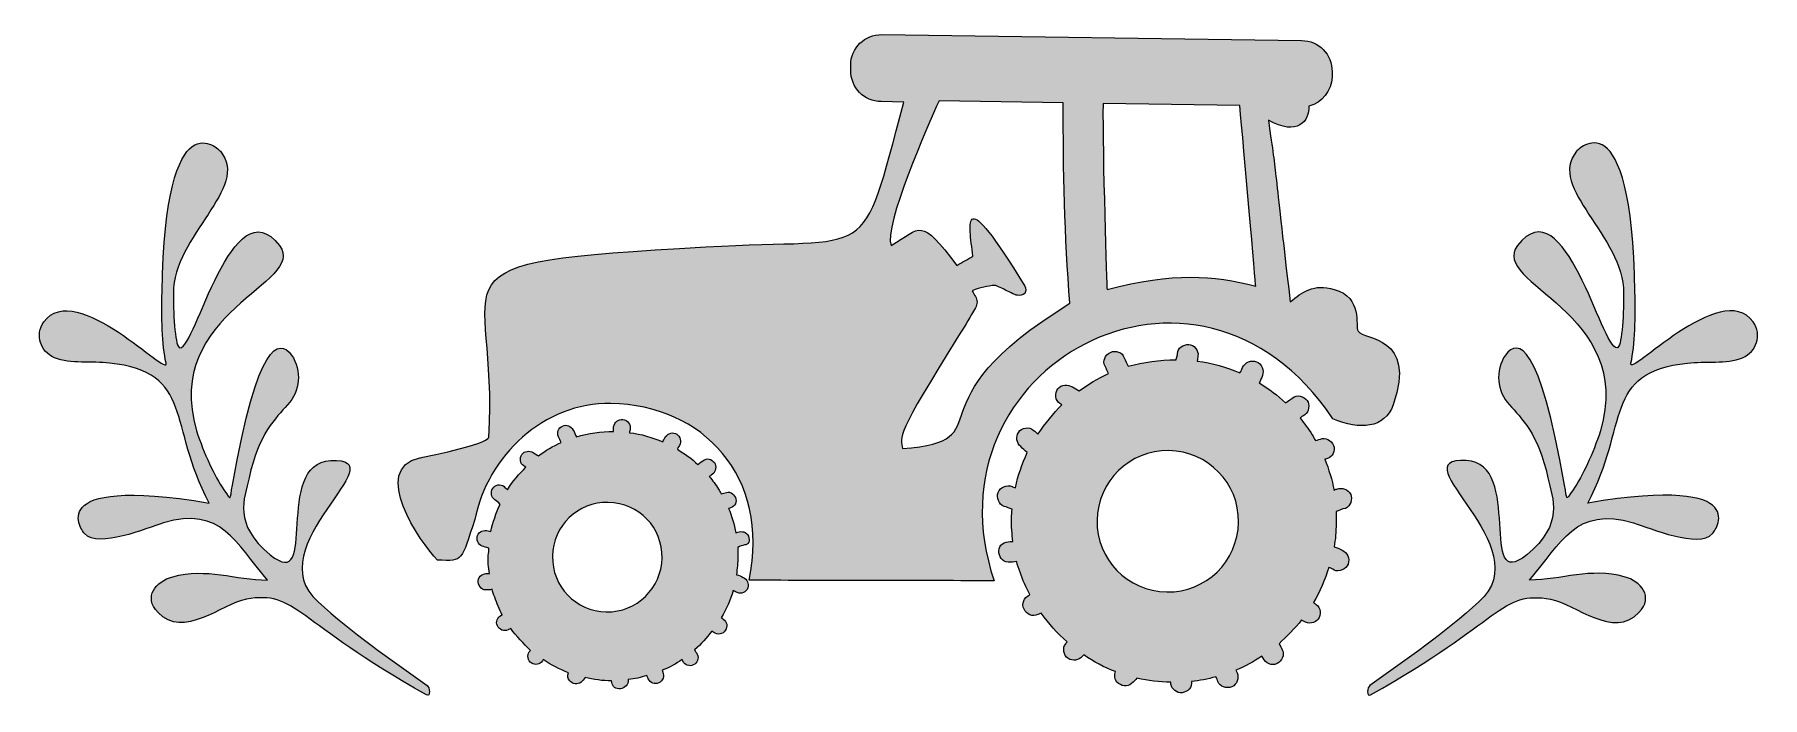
# Model space of a CAD drawing. Header units: inches. Extents: x 54 to 378, y 119 to 312.
# Drawn here: x 85.9 to 346.1, y 212.1 to 312 of the extents above; entities that cross this region are included whole.
import ezdxf

# ---------------------------------------------------------------- set-up
doc = ezdxf.new("R2010")
doc.units = ezdxf.units.IN
doc.header["$MEASUREMENT"] = 0
doc.layers.add('Calque 1', color=7, linetype='Continuous')

# ---------------------------------------------------------------- blocks, each defined once
blk = doc.blocks.new('block 4')
at = {"layer": 'Calque 1', "true_color": 0x3c3c3b}
h = blk.add_hatch(color=250, dxfattribs=at)
h.dxf.hatch_style = 2
edge = h.paths.add_edge_path()
edge.add_spline(control_points=[(282.8, 234.3), (282.4, 234.5), (282, 234.7), (281.6, 234.8), (281.8, 235.9), (281.9, 237.1), (281.9, 238.3), (281.9, 238.9), (281.9, 239.5), (281.9, 240.1), (282.3, 240.3), (282.8, 240.5), (283.3, 240.6), (284.1, 240.9), (284.4, 242), (284.1, 242.7), (283.7, 243.5), (282.8, 243.8), (282, 243.5), (281.8, 243.5), (281.7, 243.4), (281.6, 243.3), (281.3, 244.9), (280.8, 246.5), (280.2, 248), (280.2, 248), (280.3, 248), (280.3, 248), (280.7, 248.1), (281.1, 248.3), (281.3, 248.6), (281.5, 248.9), (281.7, 249.4), (281.6, 249.8), (281.4, 250.6), (280.6, 251.3), (279.8, 251.1), (279.5, 251), (279.1, 250.9), (278.8, 250.8), (278.6, 251.1), (278.5, 251.4), (278.3, 251.7), (277.7, 252.6), (277.1, 253.4), (276.5, 254.2), (276.6, 254.3), (276.6, 254.3), (276.7, 254.4), (276.7, 254.4), (276.8, 254.5), (276.9, 254.5), (276.9, 254.5), (276.9, 254.5), (276.9, 254.5), (277.3, 254.7), (277.6, 255), (277.7, 255.4), (277.8, 255.8), (277.8, 256.3), (277.7, 256.6), (277.3, 257.3), (276.4, 257.8), (275.6, 257.4), (275.1, 257.1), (274.7, 256.8), (274.3, 256.5), (273.1, 257.6), (271.8, 258.6), (270.3, 259.5), (270.5, 259.9), (270.7, 260.2), (270.8, 260.6), (271.1, 261.4), (270.7, 262.4), (269.9, 262.7), (269.1, 263), (268.2, 262.6), (267.8, 261.8), (267.7, 261.5), (267.6, 261.3), (267.4, 261), (265.4, 261.9), (263.2, 262.5), (261, 262.8), (261, 263.1), (261.1, 263.3), (261.1, 263.6), (261.2, 264.4), (260.5, 265.3), (259.7, 265.3), (258.9, 265.3), (258, 264.8), (258, 263.9), (258, 263.7), (258, 263.6), (257.9, 263.4), (257.9, 263.3), (257.9, 263.2), (257.8, 263.1), (257.8, 263.1), (257.8, 263), (257.8, 263), (257.8, 263), (257.8, 263), (257.8, 263), (255.3, 263), (252.9, 262.6), (250.6, 262), (250.4, 262.4), (250.2, 262.9), (250, 263.3), (249.7, 264.1), (248.7, 264.5), (247.9, 264.1), (247.1, 263.7), (246.7, 262.8), (247.1, 262), (247.3, 261.6), (247.5, 261.2), (247.6, 260.9), (246, 260.2), (244.6, 259.3), (243.2, 258.3), (242.9, 258.5), (242.5, 258.7), (242.2, 258.9), (241.5, 259.3), (240.5, 259.3), (240, 258.6), (239.5, 258), (239.6, 256.8), (240.3, 256.4), (240.4, 256.3), (240.5, 256.3), (240.6, 256.2), (239.3, 254.9), (238.1, 253.4), (237, 251.8), (236.8, 252), (236.6, 252.2), (236.3, 252.4), (235.7, 253), (234.5, 252.7), (234.1, 252.1), (233.6, 251.3), (233.8, 250.5), (234.4, 249.9), (234.7, 249.6), (235, 249.3), (235.4, 249), (234.6, 247.3), (234, 245.6), (233.6, 243.7), (233.4, 243.8), (233.2, 243.8), (233.1, 243.9), (232.3, 244.2), (231.3, 243.8), (231, 243), (230.7, 242.2), (231.1, 241.2), (231.9, 240.9), (232.3, 240.8), (232.7, 240.6), (233.1, 240.5), (233.1, 240), (233, 239.6), (233, 239.1), (233, 237.9), (233.1, 236.7), (233.2, 235.6), (233.1, 235.6), (233, 235.6), (232.9, 235.6), (232.9, 235.6), (232.8, 235.6), (232.8, 235.6), (232.8, 235.6), (232.8, 235.6), (232.8, 235.6), (232, 235.6), (231.1, 235.1), (231.1, 234.2), (231.1, 233.4), (231.6, 232.5), (232.5, 232.5), (233, 232.5), (233.4, 232.5), (233.8, 232.6), (233.9, 232.1), (234.1, 231.5), (234.3, 231), (234.7, 229.8), (235.2, 228.7), (235.8, 227.6), (235.8, 227.6), (235.7, 227.6), (235.7, 227.5), (234.9, 227.2), (234.5, 226.2), (234.9, 225.4), (235.3, 224.6), (236.2, 224.2), (237, 224.6), (237.2, 224.7), (237.3, 224.7), (237.5, 224.8), (238.6, 223.2), (239.9, 221.8), (241.4, 220.5), (241.3, 220.4), (241.2, 220.3), (241.2, 220.2), (240.6, 219.6), (240.9, 218.4), (241.5, 218), (242.3, 217.5), (243.1, 217.7), (243.7, 218.3), (243.8, 218.4), (243.8, 218.4), (243.9, 218.5), (245.4, 217.5), (247, 216.6), (248.7, 216), (248.5, 215.5), (248.5, 214.8), (248.9, 214.4), (249.5, 213.8), (250.5, 213.6), (251.1, 214.2), (251.4, 214.5), (251.7, 214.7), (251.9, 215), (253.6, 214.6), (255.3, 214.4), (257, 214.4), (257, 214.4), (257, 214.4), (257, 214.4), (257, 213.6), (257.6, 212.9), (258.4, 212.8), (259.2, 212.8), (260.1, 213.3), (260.1, 214.2), (260.1, 214.3), (260.1, 214.4), (260.1, 214.5), (261.3, 214.6), (262.6, 214.9), (263.8, 215.2), (263.9, 215), (264, 214.8), (264.1, 214.5), (264.4, 213.7), (265.4, 213.4), (266.2, 213.7), (267, 214.1), (267.3, 215), (267, 215.8), (266.9, 215.9), (266.9, 216.1), (266.8, 216.2), (268.2, 216.8), (269.5, 217.5), (270.7, 218.3), (270.8, 218.2), (270.8, 218.1), (270.9, 218), (271.3, 217.3), (272.2, 216.8), (273, 217.2), (273.7, 217.6), (274.2, 218.5), (273.8, 219.3), (273.6, 219.6), (273.5, 219.9), (273.3, 220.2), (274.5, 221.3), (275.7, 222.5), (276.7, 223.8), (276.8, 223.7), (276.9, 223.6), (277, 223.6), (277.7, 223.1), (278.8, 223.3), (279.2, 223.9), (279.7, 224.6), (279.6, 225.6), (278.9, 226.1), (278.8, 226.2), (278.6, 226.3), (278.5, 226.4), (279.5, 228.1), (280.2, 229.8), (280.8, 231.7), (281.1, 231.6), (281.3, 231.5), (281.6, 231.3), (282.3, 230.9), (283.4, 231.5), (283.7, 232.2), (284, 233.1), (283.6, 233.9), (282.8, 234.3)], knot_values=[0, 0, 0, 0, 1, 1, 1, 2, 2, 2, 3, 3, 3, 4, 4, 4, 5, 5, 5, 6, 6, 6, 7, 7, 7, 8, 8, 8, 9, 9, 9, 10, 10, 10, 11, 11, 11, 12, 12, 12, 13, 13, 13, 14, 14, 14, 15, 15, 15, 16, 16, 16, 17, 17, 17, 18, 18, 18, 19, 19, 19, 20, 20, 20, 21, 21, 21, 22, 22, 22, 23, 23, 23, 24, 24, 24, 25, 25, 25, 26, 26, 26, 27, 27, 27, 28, 28, 28, 29, 29, 29, 30, 30, 30, 31, 31, 31, 32, 32, 32, 33, 33, 33, 34, 34, 34, 35, 35, 35, 36, 36, 36, 37, 37, 37, 38, 38, 38, 39, 39, 39, 40, 40, 40, 41, 41, 41, 42, 42, 42, 43, 43, 43, 44, 44, 44, 45, 45, 45, 46, 46, 46, 47, 47, 47, 48, 48, 48, 49, 49, 49, 50, 50, 50, 51, 51, 51, 52, 52, 52, 53, 53, 53, 54, 54, 54, 55, 55, 55, 56, 56, 56, 57, 57, 57, 58, 58, 58, 59, 59, 59, 60, 60, 60, 61, 61, 61, 62, 62, 62, 63, 63, 63, 64, 64, 64, 65, 65, 65, 66, 66, 66, 67, 67, 67, 68, 68, 68, 69, 69, 69, 70, 70, 70, 71, 71, 71, 72, 72, 72, 73, 73, 73, 74, 74, 74, 75, 75, 75, 76, 76, 76, 77, 77, 77, 78, 78, 78, 79, 79, 79, 80, 80, 80, 81, 81, 81, 82, 82, 82, 83, 83, 83, 84, 84, 84, 85, 85, 85, 86, 86, 86, 87, 87, 87, 88, 88, 88, 89, 89, 89, 90, 90, 90, 91, 91, 91, 92, 92, 92, 93, 93, 93, 94, 94, 94, 95, 95, 95, 96, 96, 96, 97, 97, 97, 98, 98, 98, 99, 99, 99, 100, 100, 100, 101, 101, 101, 102, 102, 102, 102], degree=3, periodic=1)
edge = h.paths.add_edge_path()
edge.add_spline(control_points=[(256.4, 228), (250.5, 228.1), (245.8, 232.9), (245.9, 238.8), (246, 244.7), (250.8, 249.4), (256.7, 249.3), (262.6, 249.2), (267.3, 244.4), (267.2, 238.5), (267.1, 232.6), (262.3, 227.9), (256.4, 228)], knot_values=[0, 0, 0, 0, 1, 1, 1, 2, 2, 2, 3, 3, 3, 4, 4, 4, 4], degree=3, periodic=1)
h = blk.add_hatch(color=250, dxfattribs=at)
h.dxf.hatch_style = 2
edge = h.paths.add_edge_path()
edge.add_spline(control_points=[(193.4, 236.4), (193.1, 237.1), (192.4, 237.2), (191.8, 237), (191.7, 237), (191.6, 236.9), (191.5, 236.9), (191.3, 238.2), (190.9, 239.4), (190.4, 240.6), (190.4, 240.6), (190.4, 240.6), (190.5, 240.6), (190.8, 240.7), (191.1, 240.8), (191.3, 241.1), (191.5, 241.3), (191.6, 241.7), (191.5, 242), (191.4, 242.6), (190.7, 243.2), (190.1, 243), (189.8, 242.9), (189.6, 242.9), (189.3, 242.8), (189.2, 243), (189, 243.3), (188.9, 243.5), (188.5, 244.2), (188, 244.8), (187.5, 245.4), (187.6, 245.4), (187.6, 245.5), (187.7, 245.5), (187.7, 245.5), (187.8, 245.6), (187.8, 245.6), (187.8, 245.6), (187.8, 245.6), (187.8, 245.6), (188.1, 245.8), (188.3, 246), (188.4, 246.3), (188.5, 246.6), (188.5, 247), (188.4, 247.3), (188.1, 247.8), (187.4, 248.3), (186.8, 247.9), (186.4, 247.7), (186.1, 247.5), (185.8, 247.2), (184.9, 248.1), (183.8, 248.8), (182.7, 249.5), (182.8, 249.8), (183, 250), (183.1, 250.3), (183.3, 250.9), (183, 251.7), (182.4, 251.9), (181.8, 252.1), (181.1, 251.8), (180.8, 251.2), (180.7, 251), (180.6, 250.8), (180.5, 250.6), (178.9, 251.3), (177.3, 251.8), (175.5, 252), (175.5, 252.2), (175.6, 252.4), (175.6, 252.6), (175.7, 253.2), (175.2, 253.9), (174.5, 254), (173.8, 254), (173.2, 253.6), (173.1, 252.9), (173.1, 252.8), (173.1, 252.7), (173.1, 252.5), (173.1, 252.4), (173.1, 252.3), (173.1, 252.3), (173.1, 252.3), (173.1, 252.2), (173.1, 252.2), (173.1, 252.2), (173.1, 252.2), (173.1, 252.2), (171.2, 252.2), (169.3, 251.9), (167.5, 251.4), (167.3, 251.7), (167.2, 252.1), (167, 252.4), (166.7, 253), (166, 253.3), (165.4, 253), (164.8, 252.7), (164.5, 252), (164.8, 251.4), (164.9, 251.1), (165.1, 250.8), (165.2, 250.5), (164, 250), (162.8, 249.3), (161.8, 248.5), (161.5, 248.7), (161.3, 248.8), (161, 249), (160.4, 249.3), (159.7, 249.3), (159.3, 248.7), (158.9, 248.2), (159, 247.3), (159.6, 247), (159.7, 246.9), (159.8, 246.9), (159.9, 246.8), (158.9, 245.8), (157.9, 244.7), (157.1, 243.4), (156.9, 243.6), (156.8, 243.7), (156.6, 243.9), (156.1, 244.3), (155.2, 244.2), (154.9, 243.6), (154.5, 243), (154.7, 242.3), (155.2, 241.9), (155.5, 241.7), (155.7, 241.5), (156, 241.2), (155.4, 239.9), (154.9, 238.5), (154.6, 237.1), (154.5, 237.1), (154.3, 237.2), (154.2, 237.2), (153.6, 237.4), (152.8, 237.1), (152.6, 236.5), (152.4, 235.9), (152.7, 235.1), (153.3, 234.9), (153.6, 234.8), (153.9, 234.7), (154.3, 234.6), (154.3, 234.2), (154.3, 233.9), (154.2, 233.5), (154.2, 232.6), (154.2, 231.7), (154.4, 230.8), (154.3, 230.8), (154.3, 230.8), (154.2, 230.8), (154.2, 230.8), (154.1, 230.8), (154.1, 230.8), (154.1, 230.8), (154.1, 230.8), (154.1, 230.8), (153.5, 230.8), (152.8, 230.4), (152.7, 229.7), (152.7, 229.1), (153.1, 228.3), (153.8, 228.3), (154.2, 228.3), (154.5, 228.3), (154.8, 228.4), (154.9, 228), (155, 227.6), (155.2, 227.2), (155.5, 226.3), (155.9, 225.4), (156.3, 224.5), (156.3, 224.5), (156.2, 224.5), (156.2, 224.5), (155.6, 224.2), (155.3, 223.5), (155.6, 222.9), (155.9, 222.3), (156.6, 222), (157.2, 222.3), (157.3, 222.4), (157.5, 222.4), (157.6, 222.5), (158.5, 221.3), (159.5, 220.2), (160.6, 219.2), (160.5, 219.1), (160.5, 219.1), (160.4, 219), (160, 218.5), (160.2, 217.6), (160.7, 217.3), (161.3, 216.9), (162, 217.1), (162.4, 217.6), (162.4, 217.7), (162.5, 217.7), (162.5, 217.8), (163.7, 217), (164.9, 216.4), (166.3, 215.8), (166.1, 215.4), (166.2, 214.9), (166.5, 214.6), (166.9, 214.1), (167.7, 214), (168.2, 214.4), (168.4, 214.6), (168.6, 214.8), (168.8, 215.1), (170.1, 214.8), (171.4, 214.6), (172.8, 214.6), (172.8, 214.6), (172.8, 214.6), (172.8, 214.6), (172.8, 214), (173.2, 213.4), (173.9, 213.4), (174.5, 213.4), (175.2, 213.8), (175.3, 214.5), (175.3, 214.6), (175.3, 214.7), (175.3, 214.8), (176.3, 214.9), (177.2, 215.1), (178.1, 215.4), (178.2, 215.2), (178.2, 215.1), (178.3, 214.9), (178.6, 214.3), (179.3, 214), (179.9, 214.3), (180.5, 214.6), (180.8, 215.3), (180.5, 215.9), (180.5, 216), (180.4, 216.1), (180.4, 216.2), (181.5, 216.6), (182.5, 217.2), (183.4, 217.8), (183.4, 217.7), (183.5, 217.7), (183.5, 217.6), (183.8, 217), (184.5, 216.7), (185.1, 217), (185.7, 217.3), (186, 218), (185.7, 218.6), (185.6, 218.8), (185.4, 219.1), (185.3, 219.3), (186.3, 220.1), (187.1, 221.1), (187.9, 222.1), (188, 222), (188.1, 222), (188.2, 221.9), (188.7, 221.5), (189.6, 221.6), (189.9, 222.2), (190.3, 222.8), (190.2, 223.5), (189.6, 223.9), (189.5, 224), (189.4, 224.1), (189.3, 224.1), (190.1, 225.4), (190.7, 226.8), (191.1, 228.2), (191.3, 228.1), (191.5, 228), (191.7, 227.9), (192.3, 227.6), (193.1, 228), (193.3, 228.6), (193.5, 229.3), (193.2, 229.9), (192.6, 230.2), (192.3, 230.4), (192, 230.5), (191.6, 230.6), (191.7, 231.5), (191.8, 232.4), (191.8, 233.3), (191.8, 233.8), (191.8, 234.2), (191.8, 234.7), (192.1, 234.9), (192.5, 235), (192.8, 235.1), (193.4, 235), (193.7, 235.8), (193.4, 236.4)], knot_values=[0, 0, 0, 0, 1, 1, 1, 2, 2, 2, 3, 3, 3, 4, 4, 4, 5, 5, 5, 6, 6, 6, 7, 7, 7, 8, 8, 8, 9, 9, 9, 10, 10, 10, 11, 11, 11, 12, 12, 12, 13, 13, 13, 14, 14, 14, 15, 15, 15, 16, 16, 16, 17, 17, 17, 18, 18, 18, 19, 19, 19, 20, 20, 20, 21, 21, 21, 22, 22, 22, 23, 23, 23, 24, 24, 24, 25, 25, 25, 26, 26, 26, 27, 27, 27, 28, 28, 28, 29, 29, 29, 30, 30, 30, 31, 31, 31, 32, 32, 32, 33, 33, 33, 34, 34, 34, 35, 35, 35, 36, 36, 36, 37, 37, 37, 38, 38, 38, 39, 39, 39, 40, 40, 40, 41, 41, 41, 42, 42, 42, 43, 43, 43, 44, 44, 44, 45, 45, 45, 46, 46, 46, 47, 47, 47, 48, 48, 48, 49, 49, 49, 50, 50, 50, 51, 51, 51, 52, 52, 52, 53, 53, 53, 54, 54, 54, 55, 55, 55, 56, 56, 56, 57, 57, 57, 58, 58, 58, 59, 59, 59, 60, 60, 60, 61, 61, 61, 62, 62, 62, 63, 63, 63, 64, 64, 64, 65, 65, 65, 66, 66, 66, 67, 67, 67, 68, 68, 68, 69, 69, 69, 70, 70, 70, 71, 71, 71, 72, 72, 72, 73, 73, 73, 74, 74, 74, 75, 75, 75, 76, 76, 76, 77, 77, 77, 78, 78, 78, 79, 79, 79, 80, 80, 80, 81, 81, 81, 82, 82, 82, 83, 83, 83, 84, 84, 84, 85, 85, 85, 86, 86, 86, 87, 87, 87, 88, 88, 88, 89, 89, 89, 90, 90, 90, 91, 91, 91, 92, 92, 92, 93, 93, 93, 94, 94, 94, 95, 95, 95, 96, 96, 96, 97, 97, 97, 98, 98, 98, 99, 99, 99, 100, 100, 100, 101, 101, 101, 102, 102, 102, 102], degree=3, periodic=1)
edge = h.paths.add_edge_path()
edge.add_spline(control_points=[(172, 225), (167.4, 225.1), (163.8, 228.8), (163.9, 233.4), (164, 238), (167.7, 241.6), (172.3, 241.5), (176.9, 241.4), (180.5, 237.7), (180.4, 233.1), (180.3, 228.6), (176.6, 224.9), (172, 225)], knot_values=[0, 0, 0, 0, 1, 1, 1, 2, 2, 2, 3, 3, 3, 4, 4, 4, 4], degree=3, periodic=1)
at = {"layer": 'Calque 1', "lineweight": 0}
for points, knots in [([(282.8, 234.3), (282.4, 234.5), (282, 234.7), (281.6, 234.8), (281.8, 235.9), (281.9, 237.1), (281.9, 238.3), (281.9, 238.9), (281.9, 239.5), (281.9, 240.1), (282.3, 240.3), (282.8, 240.5), (283.3, 240.6), (284.1, 240.9), (284.4, 242), (284.1, 242.7), (283.7, 243.5), (282.8, 243.8), (282, 243.5), (281.8, 243.5), (281.7, 243.4), (281.6, 243.3), (281.3, 244.9), (280.8, 246.5), (280.2, 248), (280.2, 248), (280.3, 248), (280.3, 248), (280.7, 248.1), (281.1, 248.3), (281.3, 248.6), (281.5, 248.9), (281.7, 249.4), (281.6, 249.8), (281.4, 250.6), (280.6, 251.3), (279.8, 251.1), (279.5, 251), (279.1, 250.9), (278.8, 250.8), (278.6, 251.1), (278.5, 251.4), (278.3, 251.7), (277.7, 252.6), (277.1, 253.4), (276.5, 254.2), (276.6, 254.3), (276.6, 254.3), (276.7, 254.4), (276.7, 254.4), (276.8, 254.5), (276.9, 254.5), (276.9, 254.5), (276.9, 254.5), (276.9, 254.5), (277.3, 254.7), (277.6, 255), (277.7, 255.4), (277.8, 255.8), (277.8, 256.3), (277.7, 256.6), (277.3, 257.3), (276.4, 257.8), (275.6, 257.4), (275.1, 257.1), (274.7, 256.8), (274.3, 256.5), (273.1, 257.6), (271.8, 258.6), (270.3, 259.5), (270.5, 259.9), (270.7, 260.2), (270.8, 260.6), (271.1, 261.4), (270.7, 262.4), (269.9, 262.7), (269.1, 263), (268.2, 262.6), (267.8, 261.8), (267.7, 261.5), (267.6, 261.3), (267.4, 261), (265.4, 261.9), (263.2, 262.5), (261, 262.8), (261, 263.1), (261.1, 263.3), (261.1, 263.6), (261.2, 264.4), (260.5, 265.3), (259.7, 265.3), (258.9, 265.3), (258, 264.8), (258, 263.9), (258, 263.7), (258, 263.6), (257.9, 263.4), (257.9, 263.3), (257.9, 263.2), (257.8, 263.1), (257.8, 263.1), (257.8, 263), (257.8, 263), (257.8, 263), (257.8, 263), (257.8, 263), (255.3, 263), (252.9, 262.6), (250.6, 262), (250.4, 262.4), (250.2, 262.9), (250, 263.3), (249.7, 264.1), (248.7, 264.5), (247.9, 264.1), (247.1, 263.7), (246.7, 262.8), (247.1, 262), (247.3, 261.6), (247.5, 261.2), (247.6, 260.9), (246, 260.2), (244.6, 259.3), (243.2, 258.3), (242.9, 258.5), (242.5, 258.7), (242.2, 258.9), (241.5, 259.3), (240.5, 259.3), (240, 258.6), (239.5, 258), (239.6, 256.8), (240.3, 256.4), (240.4, 256.3), (240.5, 256.3), (240.6, 256.2), (239.3, 254.9), (238.1, 253.4), (237, 251.8), (236.8, 252), (236.6, 252.2), (236.3, 252.4), (235.7, 253), (234.5, 252.7), (234.1, 252.1), (233.6, 251.3), (233.8, 250.5), (234.4, 249.9), (234.7, 249.6), (235, 249.3), (235.4, 249), (234.6, 247.3), (234, 245.6), (233.6, 243.7), (233.4, 243.8), (233.2, 243.8), (233.1, 243.9), (232.3, 244.2), (231.3, 243.8), (231, 243), (230.7, 242.2), (231.1, 241.2), (231.9, 240.9), (232.3, 240.8), (232.7, 240.6), (233.1, 240.5), (233.1, 240), (233, 239.6), (233, 239.1), (233, 237.9), (233.1, 236.7), (233.2, 235.6), (233.1, 235.6), (233, 235.6), (232.9, 235.6), (232.9, 235.6), (232.8, 235.6), (232.8, 235.6), (232.8, 235.6), (232.8, 235.6), (232.8, 235.6), (232, 235.6), (231.1, 235.1), (231.1, 234.2), (231.1, 233.4), (231.6, 232.5), (232.5, 232.5), (233, 232.5), (233.4, 232.5), (233.8, 232.6), (233.9, 232.1), (234.1, 231.5), (234.3, 231), (234.7, 229.8), (235.2, 228.7), (235.8, 227.6), (235.8, 227.6), (235.7, 227.6), (235.7, 227.5), (234.9, 227.2), (234.5, 226.2), (234.9, 225.4), (235.3, 224.6), (236.2, 224.2), (237, 224.6), (237.2, 224.7), (237.3, 224.7), (237.5, 224.8), (238.6, 223.2), (239.9, 221.8), (241.4, 220.5), (241.3, 220.4), (241.2, 220.3), (241.2, 220.2), (240.6, 219.6), (240.9, 218.4), (241.5, 218), (242.3, 217.5), (243.1, 217.7), (243.7, 218.3), (243.8, 218.4), (243.8, 218.4), (243.9, 218.5), (245.4, 217.5), (247, 216.6), (248.7, 216), (248.5, 215.5), (248.5, 214.8), (248.9, 214.4), (249.5, 213.8), (250.5, 213.6), (251.1, 214.2), (251.4, 214.5), (251.7, 214.7), (251.9, 215), (253.6, 214.6), (255.3, 214.4), (257, 214.4), (257, 214.4), (257, 214.4), (257, 214.4), (257, 213.6), (257.6, 212.9), (258.4, 212.8), (259.2, 212.8), (260.1, 213.3), (260.1, 214.2), (260.1, 214.3), (260.1, 214.4), (260.1, 214.5), (261.3, 214.6), (262.6, 214.9), (263.8, 215.2), (263.9, 215), (264, 214.8), (264.1, 214.5), (264.4, 213.7), (265.4, 213.4), (266.2, 213.7), (267, 214.1), (267.3, 215), (267, 215.8), (266.9, 215.9), (266.9, 216.1), (266.8, 216.2), (268.2, 216.8), (269.5, 217.5), (270.7, 218.3), (270.8, 218.2), (270.8, 218.1), (270.9, 218), (271.3, 217.3), (272.2, 216.8), (273, 217.2), (273.7, 217.6), (274.2, 218.5), (273.8, 219.3), (273.6, 219.6), (273.5, 219.9), (273.3, 220.2), (274.5, 221.3), (275.7, 222.5), (276.7, 223.8), (276.8, 223.7), (276.9, 223.6), (277, 223.6), (277.7, 223.1), (278.8, 223.3), (279.2, 223.9), (279.7, 224.6), (279.6, 225.6), (278.9, 226.1), (278.8, 226.2), (278.6, 226.3), (278.5, 226.4), (279.5, 228.1), (280.2, 229.8), (280.8, 231.7), (281.1, 231.6), (281.3, 231.5), (281.6, 231.3), (282.3, 230.9), (283.4, 231.5), (283.7, 232.2), (284, 233.1), (283.6, 233.9), (282.8, 234.3)], [0, 0, 0, 0, 1, 1, 1, 2, 2, 2, 3, 3, 3, 4, 4, 4, 5, 5, 5, 6, 6, 6, 7, 7, 7, 8, 8, 8, 9, 9, 9, 10, 10, 10, 11, 11, 11, 12, 12, 12, 13, 13, 13, 14, 14, 14, 15, 15, 15, 16, 16, 16, 17, 17, 17, 18, 18, 18, 19, 19, 19, 20, 20, 20, 21, 21, 21, 22, 22, 22, 23, 23, 23, 24, 24, 24, 25, 25, 25, 26, 26, 26, 27, 27, 27, 28, 28, 28, 29, 29, 29, 30, 30, 30, 31, 31, 31, 32, 32, 32, 33, 33, 33, 34, 34, 34, 35, 35, 35, 36, 36, 36, 37, 37, 37, 38, 38, 38, 39, 39, 39, 40, 40, 40, 41, 41, 41, 42, 42, 42, 43, 43, 43, 44, 44, 44, 45, 45, 45, 46, 46, 46, 47, 47, 47, 48, 48, 48, 49, 49, 49, 50, 50, 50, 51, 51, 51, 52, 52, 52, 53, 53, 53, 54, 54, 54, 55, 55, 55, 56, 56, 56, 57, 57, 57, 58, 58, 58, 59, 59, 59, 60, 60, 60, 61, 61, 61, 62, 62, 62, 63, 63, 63, 64, 64, 64, 65, 65, 65, 66, 66, 66, 67, 67, 67, 68, 68, 68, 69, 69, 69, 70, 70, 70, 71, 71, 71, 72, 72, 72, 73, 73, 73, 74, 74, 74, 75, 75, 75, 76, 76, 76, 77, 77, 77, 78, 78, 78, 79, 79, 79, 80, 80, 80, 81, 81, 81, 82, 82, 82, 83, 83, 83, 84, 84, 84, 85, 85, 85, 86, 86, 86, 87, 87, 87, 88, 88, 88, 89, 89, 89, 90, 90, 90, 91, 91, 91, 92, 92, 92, 93, 93, 93, 94, 94, 94, 95, 95, 95, 96, 96, 96, 97, 97, 97, 98, 98, 98, 99, 99, 99, 100, 100, 100, 101, 101, 101, 102, 102, 102, 102]), ([(193.4, 236.4), (193.1, 237.1), (192.4, 237.2), (191.8, 237), (191.7, 237), (191.6, 236.9), (191.5, 236.9), (191.3, 238.2), (190.9, 239.4), (190.4, 240.6), (190.4, 240.6), (190.4, 240.6), (190.5, 240.6), (190.8, 240.7), (191.1, 240.8), (191.3, 241.1), (191.5, 241.3), (191.6, 241.7), (191.5, 242), (191.4, 242.6), (190.7, 243.2), (190.1, 243), (189.8, 242.9), (189.6, 242.9), (189.3, 242.8), (189.2, 243), (189, 243.3), (188.9, 243.5), (188.5, 244.2), (188, 244.8), (187.5, 245.4), (187.6, 245.4), (187.6, 245.5), (187.7, 245.5), (187.7, 245.5), (187.8, 245.6), (187.8, 245.6), (187.8, 245.6), (187.8, 245.6), (187.8, 245.6), (188.1, 245.8), (188.3, 246), (188.4, 246.3), (188.5, 246.6), (188.5, 247), (188.4, 247.3), (188.1, 247.8), (187.4, 248.3), (186.8, 247.9), (186.4, 247.7), (186.1, 247.5), (185.8, 247.2), (184.9, 248.1), (183.8, 248.8), (182.7, 249.5), (182.8, 249.8), (183, 250), (183.1, 250.3), (183.3, 250.9), (183, 251.7), (182.4, 251.9), (181.8, 252.1), (181.1, 251.8), (180.8, 251.2), (180.7, 251), (180.6, 250.8), (180.5, 250.6), (178.9, 251.3), (177.3, 251.8), (175.5, 252), (175.5, 252.2), (175.6, 252.4), (175.6, 252.6), (175.7, 253.2), (175.2, 253.9), (174.5, 254), (173.8, 254), (173.2, 253.6), (173.1, 252.9), (173.1, 252.8), (173.1, 252.7), (173.1, 252.5), (173.1, 252.4), (173.1, 252.3), (173.1, 252.3), (173.1, 252.3), (173.1, 252.2), (173.1, 252.2), (173.1, 252.2), (173.1, 252.2), (173.1, 252.2), (171.2, 252.2), (169.3, 251.9), (167.5, 251.4), (167.3, 251.7), (167.2, 252.1), (167, 252.4), (166.7, 253), (166, 253.3), (165.4, 253), (164.8, 252.7), (164.5, 252), (164.8, 251.4), (164.9, 251.1), (165.1, 250.8), (165.2, 250.5), (164, 250), (162.8, 249.3), (161.8, 248.5), (161.5, 248.7), (161.3, 248.8), (161, 249), (160.4, 249.3), (159.7, 249.3), (159.3, 248.7), (158.9, 248.2), (159, 247.3), (159.6, 247), (159.7, 246.9), (159.8, 246.9), (159.9, 246.8), (158.9, 245.8), (157.9, 244.7), (157.1, 243.4), (156.9, 243.6), (156.8, 243.7), (156.6, 243.9), (156.1, 244.3), (155.2, 244.2), (154.9, 243.6), (154.5, 243), (154.7, 242.3), (155.2, 241.9), (155.5, 241.7), (155.7, 241.5), (156, 241.2), (155.4, 239.9), (154.9, 238.5), (154.6, 237.1), (154.5, 237.1), (154.3, 237.2), (154.2, 237.2), (153.6, 237.4), (152.8, 237.1), (152.6, 236.5), (152.4, 235.9), (152.7, 235.1), (153.3, 234.9), (153.6, 234.8), (153.9, 234.7), (154.3, 234.6), (154.3, 234.2), (154.3, 233.9), (154.2, 233.5), (154.2, 232.6), (154.2, 231.7), (154.4, 230.8), (154.3, 230.8), (154.3, 230.8), (154.2, 230.8), (154.2, 230.8), (154.1, 230.8), (154.1, 230.8), (154.1, 230.8), (154.1, 230.8), (154.1, 230.8), (153.5, 230.8), (152.8, 230.4), (152.7, 229.7), (152.7, 229.1), (153.1, 228.3), (153.8, 228.3), (154.2, 228.3), (154.5, 228.3), (154.8, 228.4), (154.9, 228), (155, 227.6), (155.2, 227.2), (155.5, 226.3), (155.9, 225.4), (156.3, 224.5), (156.3, 224.5), (156.2, 224.5), (156.2, 224.5), (155.6, 224.2), (155.3, 223.5), (155.6, 222.9), (155.9, 222.3), (156.6, 222), (157.2, 222.3), (157.3, 222.4), (157.5, 222.4), (157.6, 222.5), (158.5, 221.3), (159.5, 220.2), (160.6, 219.2), (160.5, 219.1), (160.5, 219.1), (160.4, 219), (160, 218.5), (160.2, 217.6), (160.7, 217.3), (161.3, 216.9), (162, 217.1), (162.4, 217.6), (162.4, 217.7), (162.5, 217.7), (162.5, 217.8), (163.7, 217), (164.9, 216.4), (166.3, 215.8), (166.1, 215.4), (166.2, 214.9), (166.5, 214.6), (166.9, 214.1), (167.7, 214), (168.2, 214.4), (168.4, 214.6), (168.6, 214.8), (168.8, 215.1), (170.1, 214.8), (171.4, 214.6), (172.8, 214.6), (172.8, 214.6), (172.8, 214.6), (172.8, 214.6), (172.8, 214), (173.2, 213.4), (173.9, 213.4), (174.5, 213.4), (175.2, 213.8), (175.3, 214.5), (175.3, 214.6), (175.3, 214.7), (175.3, 214.8), (176.3, 214.9), (177.2, 215.1), (178.1, 215.4), (178.2, 215.2), (178.2, 215.1), (178.3, 214.9), (178.6, 214.3), (179.3, 214), (179.9, 214.3), (180.5, 214.6), (180.8, 215.3), (180.5, 215.9), (180.5, 216), (180.4, 216.1), (180.4, 216.2), (181.5, 216.6), (182.5, 217.2), (183.4, 217.8), (183.4, 217.7), (183.5, 217.7), (183.5, 217.6), (183.8, 217), (184.5, 216.7), (185.1, 217), (185.7, 217.3), (186, 218), (185.7, 218.6), (185.6, 218.8), (185.4, 219.1), (185.3, 219.3), (186.3, 220.1), (187.1, 221.1), (187.9, 222.1), (188, 222), (188.1, 222), (188.2, 221.9), (188.7, 221.5), (189.6, 221.6), (189.9, 222.2), (190.3, 222.8), (190.2, 223.5), (189.6, 223.9), (189.5, 224), (189.4, 224.1), (189.3, 224.1), (190.1, 225.4), (190.7, 226.8), (191.1, 228.2), (191.3, 228.1), (191.5, 228), (191.7, 227.9), (192.3, 227.6), (193.1, 228), (193.3, 228.6), (193.5, 229.3), (193.2, 229.9), (192.6, 230.2), (192.3, 230.4), (192, 230.5), (191.6, 230.6), (191.7, 231.5), (191.8, 232.4), (191.8, 233.3), (191.8, 233.8), (191.8, 234.2), (191.8, 234.7), (192.1, 234.9), (192.5, 235), (192.8, 235.1), (193.4, 235), (193.7, 235.8), (193.4, 236.4)], [0, 0, 0, 0, 1, 1, 1, 2, 2, 2, 3, 3, 3, 4, 4, 4, 5, 5, 5, 6, 6, 6, 7, 7, 7, 8, 8, 8, 9, 9, 9, 10, 10, 10, 11, 11, 11, 12, 12, 12, 13, 13, 13, 14, 14, 14, 15, 15, 15, 16, 16, 16, 17, 17, 17, 18, 18, 18, 19, 19, 19, 20, 20, 20, 21, 21, 21, 22, 22, 22, 23, 23, 23, 24, 24, 24, 25, 25, 25, 26, 26, 26, 27, 27, 27, 28, 28, 28, 29, 29, 29, 30, 30, 30, 31, 31, 31, 32, 32, 32, 33, 33, 33, 34, 34, 34, 35, 35, 35, 36, 36, 36, 37, 37, 37, 38, 38, 38, 39, 39, 39, 40, 40, 40, 41, 41, 41, 42, 42, 42, 43, 43, 43, 44, 44, 44, 45, 45, 45, 46, 46, 46, 47, 47, 47, 48, 48, 48, 49, 49, 49, 50, 50, 50, 51, 51, 51, 52, 52, 52, 53, 53, 53, 54, 54, 54, 55, 55, 55, 56, 56, 56, 57, 57, 57, 58, 58, 58, 59, 59, 59, 60, 60, 60, 61, 61, 61, 62, 62, 62, 63, 63, 63, 64, 64, 64, 65, 65, 65, 66, 66, 66, 67, 67, 67, 68, 68, 68, 69, 69, 69, 70, 70, 70, 71, 71, 71, 72, 72, 72, 73, 73, 73, 74, 74, 74, 75, 75, 75, 76, 76, 76, 77, 77, 77, 78, 78, 78, 79, 79, 79, 80, 80, 80, 81, 81, 81, 82, 82, 82, 83, 83, 83, 84, 84, 84, 85, 85, 85, 86, 86, 86, 87, 87, 87, 88, 88, 88, 89, 89, 89, 90, 90, 90, 91, 91, 91, 92, 92, 92, 93, 93, 93, 94, 94, 94, 95, 95, 95, 96, 96, 96, 97, 97, 97, 98, 98, 98, 99, 99, 99, 100, 100, 100, 101, 101, 101, 102, 102, 102, 102]), ([(256.4, 228), (250.5, 228.1), (245.8, 232.9), (245.9, 238.8), (246, 244.7), (250.8, 249.4), (256.7, 249.3), (262.6, 249.2), (267.3, 244.4), (267.2, 238.5), (267.1, 232.6), (262.3, 227.9), (256.4, 228)], [0, 0, 0, 0, 1, 1, 1, 2, 2, 2, 3, 3, 3, 4, 4, 4, 4]), ([(172, 225), (167.4, 225.1), (163.8, 228.8), (163.9, 233.4), (164, 238), (167.7, 241.6), (172.3, 241.5), (176.9, 241.4), (180.5, 237.7), (180.4, 233.1), (180.3, 228.6), (176.6, 224.9), (172, 225)], [0, 0, 0, 0, 1, 1, 1, 2, 2, 2, 3, 3, 3, 4, 4, 4, 4])]:
    blk.add_open_spline(points, degree=3, knots=knots, dxfattribs=at)
blk = doc.blocks.new('block 3')
at = {"layer": 'Calque 1', "true_color": 0xe6421c}
h = blk.add_hatch(color=20, dxfattribs=at)
h.dxf.hatch_style = 2
edge = h.paths.add_edge_path()
edge.add_spline(control_points=[(285.2, 267.3), (284.7, 268.1), (286, 272.4), (281.6, 273.6), (278.5, 274.5), (276.8, 273.2), (275, 271.7), (272.4, 293.6), (273.1, 289.6), (271.7, 299.1), (276.1, 296.6), (277.9, 299), (277.8, 301.2), (279.8, 301.7), (281.2, 303.5), (281.3, 305.6), (281.3, 305.6), (281.3, 306.4), (281.3, 306.4), (281.3, 309), (279.3, 311.1), (276.7, 311.1), (276.7, 311.1), (213.5, 312), (213.5, 312), (210.9, 312), (208.8, 310), (208.8, 307.4), (208.8, 307.4), (208.8, 306.6), (208.8, 306.6), (208.8, 304), (210.8, 301.9), (213.4, 301.9), (213.4, 301.9), (216.8, 301.8), (216.8, 301.8), (210.1, 276.9), (212.8, 281.5), (187, 280), (142.8, 277.5), (156, 276.8), (154.3, 251.3), (154.2, 250.3), (144, 248.2), (143.9, 248.2), (136.4, 246.6), (143.9, 235.5), (146.6, 232.8), (150.6, 232.6), (150.1, 232.7), (152.2, 238.9), (154.1, 248.5), (162.6, 256.6), (172.7, 256.4), (186.5, 256.2), (196.8, 245.4), (193.5, 229.8), (198.4, 229.7), (225, 229.7), (230.4, 229.7), (219.5, 261.8), (261, 284.7), (281.4, 254.1), (285.5, 252.4), (289.2, 252.6), (290.5, 256.2), (294.1, 266.7), (286.1, 265.9), (285.2, 267.3)], knot_values=[0, 0, 0, 0, 1, 1, 1, 2, 2, 2, 3, 3, 3, 4, 4, 4, 5, 5, 5, 6, 6, 6, 7, 7, 7, 8, 8, 8, 9, 9, 9, 10, 10, 10, 11, 11, 11, 12, 12, 12, 13, 13, 13, 14, 14, 14, 15, 15, 15, 16, 16, 16, 17, 17, 17, 18, 18, 18, 19, 19, 19, 20, 20, 20, 21, 21, 21, 22, 22, 22, 23, 23, 23, 23], degree=3, periodic=1)
edge = h.paths.add_edge_path()
edge.add_spline(control_points=[(216.6, 249.6), (216.3, 251.4), (215.4, 251.2), (225.3, 267), (226.1, 268.2), (226.8, 269.5), (227.6, 270.8), (227.9, 271.4), (227.9, 272), (227.6, 272.5), (227.4, 272.8), (227.3, 273), (227.1, 273.4), (228.3, 273.9), (229.4, 274.1), (230.5, 274.2), (230.7, 274.2), (231, 274), (231.3, 273.9), (232, 273.5), (232.8, 273.2), (233.5, 272.8), (233.6, 272.7), (233.8, 272.7), (233.9, 272.7), (234.3, 272.6), (234.7, 272.7), (235, 273), (235.2, 273.4), (235.2, 273.7), (235, 274.1), (225.3, 290), (226.6, 283.7), (227.2, 278.6), (226.4, 278.1), (225.6, 277.7), (224.8, 277.2), (219.2, 284.5), (219.5, 283), (214.9, 280.2), (213.7, 283.1), (220.5, 298.4), (222.1, 302), (222.1, 302), (240.8, 301.7), (240.8, 301.7), (240.8, 291.6), (241, 281.6), (241.8, 271.5), (216.8, 256.1), (232.3, 250.9), (216.6, 249.6)], knot_values=[0, 0, 0, 0, 1, 1, 1, 2, 2, 2, 3, 3, 3, 4, 4, 4, 5, 5, 5, 6, 6, 6, 7, 7, 7, 8, 8, 8, 9, 9, 9, 10, 10, 10, 11, 11, 11, 12, 12, 12, 13, 13, 13, 14, 14, 14, 15, 15, 15, 16, 16, 16, 17, 17, 17, 17], degree=3, periodic=1)
edge = h.paths.add_edge_path()
edge.add_spline(control_points=[(247.4, 273.6), (247.4, 273.7), (246.7, 294.2), (246.8, 301.6), (246.8, 301.6), (267.4, 301.3), (267.4, 301.3), (268, 295), (269.8, 274.2), (269.8, 274.1), (263.3, 275.7), (257.5, 276.2), (247.4, 273.6)], knot_values=[0, 0, 0, 0, 1, 1, 1, 2, 2, 2, 3, 3, 3, 4, 4, 4, 4], degree=3, periodic=1)
at = {"layer": 'Calque 1', "lineweight": 0}
for points, knots in [([(285.2, 267.3), (284.7, 268.1), (286, 272.4), (281.6, 273.6), (278.5, 274.5), (276.8, 273.2), (275, 271.7), (272.4, 293.6), (273.1, 289.6), (271.7, 299.1), (276.1, 296.6), (277.9, 299), (277.8, 301.2), (279.8, 301.7), (281.2, 303.5), (281.3, 305.6), (281.3, 305.6), (281.3, 306.4), (281.3, 306.4), (281.3, 309), (279.3, 311.1), (276.7, 311.1), (276.7, 311.1), (213.5, 312), (213.5, 312), (210.9, 312), (208.8, 310), (208.8, 307.4), (208.8, 307.4), (208.8, 306.6), (208.8, 306.6), (208.8, 304), (210.8, 301.9), (213.4, 301.9), (213.4, 301.9), (216.8, 301.8), (216.8, 301.8), (210.1, 276.9), (212.8, 281.5), (187, 280), (142.8, 277.5), (156, 276.8), (154.3, 251.3), (154.2, 250.3), (144, 248.2), (143.9, 248.2), (136.4, 246.6), (143.9, 235.5), (146.6, 232.8), (150.6, 232.6), (150.1, 232.7), (152.2, 238.9), (154.1, 248.5), (162.6, 256.6), (172.7, 256.4), (186.5, 256.2), (196.8, 245.4), (193.5, 229.8), (198.4, 229.7), (225, 229.7), (230.4, 229.7), (219.5, 261.8), (261, 284.7), (281.4, 254.1), (285.5, 252.4), (289.2, 252.6), (290.5, 256.2), (294.1, 266.7), (286.1, 265.9), (285.2, 267.3)], [0, 0, 0, 0, 1, 1, 1, 2, 2, 2, 3, 3, 3, 4, 4, 4, 5, 5, 5, 6, 6, 6, 7, 7, 7, 8, 8, 8, 9, 9, 9, 10, 10, 10, 11, 11, 11, 12, 12, 12, 13, 13, 13, 14, 14, 14, 15, 15, 15, 16, 16, 16, 17, 17, 17, 18, 18, 18, 19, 19, 19, 20, 20, 20, 21, 21, 21, 22, 22, 22, 23, 23, 23, 23]), ([(216.6, 249.6), (216.3, 251.4), (215.4, 251.2), (225.3, 267), (226.1, 268.2), (226.8, 269.5), (227.6, 270.8), (227.9, 271.4), (227.9, 272), (227.6, 272.5), (227.4, 272.8), (227.3, 273), (227.1, 273.4), (228.3, 273.9), (229.4, 274.1), (230.5, 274.2), (230.7, 274.2), (231, 274), (231.3, 273.9), (232, 273.5), (232.8, 273.2), (233.5, 272.8), (233.6, 272.7), (233.8, 272.7), (233.9, 272.7), (234.3, 272.6), (234.7, 272.7), (235, 273), (235.2, 273.4), (235.2, 273.7), (235, 274.1), (225.3, 290), (226.6, 283.7), (227.2, 278.6), (226.4, 278.1), (225.6, 277.7), (224.8, 277.2), (219.2, 284.5), (219.5, 283), (214.9, 280.2), (213.7, 283.1), (220.5, 298.4), (222.1, 302), (222.1, 302), (240.8, 301.7), (240.8, 301.7), (240.8, 291.6), (241, 281.6), (241.8, 271.5), (216.8, 256.1), (232.3, 250.9), (216.6, 249.6)], [0, 0, 0, 0, 1, 1, 1, 2, 2, 2, 3, 3, 3, 4, 4, 4, 5, 5, 5, 6, 6, 6, 7, 7, 7, 8, 8, 8, 9, 9, 9, 10, 10, 10, 11, 11, 11, 12, 12, 12, 13, 13, 13, 14, 14, 14, 15, 15, 15, 16, 16, 16, 17, 17, 17, 17]), ([(247.4, 273.6), (247.4, 273.7), (246.7, 294.2), (246.8, 301.6), (246.8, 301.6), (267.4, 301.3), (267.4, 301.3), (268, 295), (269.8, 274.2), (269.8, 274.1), (263.3, 275.7), (257.5, 276.2), (247.4, 273.6)], [0, 0, 0, 0, 1, 1, 1, 2, 2, 2, 3, 3, 3, 4, 4, 4, 4])]:
    blk.add_open_spline(points, degree=3, knots=knots, dxfattribs=at)
at = {"layer": 'Calque 1'}
blk.add_blockref('block 4', (0, 0), dxfattribs=at)
blk = doc.blocks.new('block 8')
at = {"layer": 'Calque 1', "true_color": 0xdcba6e}
h = blk.add_hatch(color=43, dxfattribs=at)
h.dxf.hatch_style = 2
edge = h.paths.add_edge_path()
edge.add_spline(control_points=[(128.6, 226.5), (119.2, 234.8), (140.9, 248.3), (130.5, 247.8), (121.8, 247.4), (128.8, 227.6), (121.4, 233.6), (115.7, 238.3), (117.5, 242), (118.2, 245.2), (119.7, 251.9), (122.2, 254.2), (124, 256.2), (125.9, 258.2), (126.2, 261.4), (124.6, 263.7), (122.7, 266.2), (119.5, 265.8), (115.7, 244.1), (115.3, 241.9), (115.6, 241.6), (114.4, 243.4), (113, 245.5), (111.4, 248.8), (110.3, 252.3), (105, 270.2), (127.1, 274.5), (122.8, 280.2), (115.7, 289.4), (110.1, 264.6), (107.8, 264.8), (107.1, 264.8), (106.8, 269.2), (106.8, 273), (106.8, 281.7), (118.4, 288.9), (113.9, 294.4), (113.8, 294.5), (105.6, 303.3), (105.1, 273.2), (105, 269.7), (105.1, 265.1), (105.7, 262.5), (106.3, 260), (92.1, 275.3), (87.3, 268.7), (85.9, 266.7), (86.8, 264.2), (88.9, 263.3), (91.3, 262.3), (94.6, 262.8), (97.2, 262.5), (110, 261.1), (105.9, 253.2), (112.2, 241.4), (86.4, 245.7), (93.3, 236.9), (93.4, 236.8), (95.5, 234.5), (102.8, 237.6), (105.3, 238.4), (114.1, 241), (116.1, 235.4), (121, 229.8), (116.1, 229.8), (111.8, 231.7), (106.7, 230.3), (104.2, 229.6), (102.2, 227.3), (104.5, 224.9), (108.3, 220.8), (114, 226.2), (117.8, 226.9), (125.3, 228.3), (125.1, 223.6), (144.9, 212.5), (145.6, 212.1), (145.4, 213.7), (145, 213.9), (139.4, 217.9), (133.7, 221.9), (128.6, 226.5)], knot_values=[0, 0, 0, 0, 1, 1, 1, 2, 2, 2, 3, 3, 3, 4, 4, 4, 5, 5, 5, 6, 6, 6, 7, 7, 7, 8, 8, 8, 9, 9, 9, 10, 10, 10, 11, 11, 11, 12, 12, 12, 13, 13, 13, 14, 14, 14, 15, 15, 15, 16, 16, 16, 17, 17, 17, 18, 18, 18, 19, 19, 19, 20, 20, 20, 21, 21, 21, 22, 22, 22, 23, 23, 23, 24, 24, 24, 25, 25, 25, 26, 26, 26, 27, 27, 27, 27], degree=3, periodic=1)
h = blk.add_hatch(color=43, dxfattribs=at)
h.dxf.hatch_style = 2
edge = h.paths.add_edge_path()
edge.add_spline(control_points=[(303.4, 226.5), (312.8, 234.8), (291.1, 248.3), (301.5, 247.8), (310.2, 247.4), (303.2, 227.6), (310.6, 233.6), (316.3, 238.3), (314.5, 242), (313.8, 245.2), (312.3, 251.9), (309.8, 254.2), (308, 256.2), (306.1, 258.2), (305.8, 261.4), (307.4, 263.7), (309.3, 266.2), (312.5, 265.8), (316.3, 244.1), (316.7, 241.9), (316.4, 241.6), (317.6, 243.4), (319, 245.5), (320.6, 248.8), (321.7, 252.3), (327, 270.2), (304.9, 274.5), (309.2, 280.2), (316.3, 289.4), (321.9, 264.6), (324.2, 264.8), (324.9, 264.8), (325.2, 269.2), (325.2, 273), (325.2, 281.7), (313.6, 288.9), (318.1, 294.4), (318.2, 294.5), (326.4, 303.3), (326.9, 273.2), (327, 269.7), (326.9, 265.1), (326.3, 262.5), (325.7, 260), (339.9, 275.3), (344.7, 268.7), (346.1, 266.7), (345.2, 264.2), (343.1, 263.3), (340.7, 262.3), (337.4, 262.8), (334.8, 262.5), (322, 261.1), (326.1, 253.2), (319.8, 241.4), (345.6, 245.7), (338.7, 236.9), (338.6, 236.8), (336.5, 234.5), (329.2, 237.6), (326.7, 238.4), (317.9, 241), (315.9, 235.4), (311, 229.8), (315.9, 229.8), (320.2, 231.7), (325.3, 230.3), (327.8, 229.6), (329.8, 227.3), (327.5, 224.9), (323.7, 220.8), (318, 226.2), (314.2, 226.9), (306.7, 228.3), (306.9, 223.6), (287.1, 212.5), (286.4, 212.1), (286.6, 213.7), (287, 213.9), (292.6, 217.9), (298.3, 221.9), (303.4, 226.5)], knot_values=[0, 0, 0, 0, 1, 1, 1, 2, 2, 2, 3, 3, 3, 4, 4, 4, 5, 5, 5, 6, 6, 6, 7, 7, 7, 8, 8, 8, 9, 9, 9, 10, 10, 10, 11, 11, 11, 12, 12, 12, 13, 13, 13, 14, 14, 14, 15, 15, 15, 16, 16, 16, 17, 17, 17, 18, 18, 18, 19, 19, 19, 20, 20, 20, 21, 21, 21, 22, 22, 22, 23, 23, 23, 24, 24, 24, 25, 25, 25, 26, 26, 26, 27, 27, 27, 27], degree=3, periodic=1)
at = {"layer": 'Calque 1', "lineweight": 0}
for points in [[(128.6, 226.5), (119.2, 234.8), (140.9, 248.3), (130.5, 247.8), (121.8, 247.4), (128.8, 227.6), (121.4, 233.6), (115.7, 238.3), (117.5, 242), (118.2, 245.2), (119.7, 251.9), (122.2, 254.2), (124, 256.2), (125.9, 258.2), (126.2, 261.4), (124.6, 263.7), (122.7, 266.2), (119.5, 265.8), (115.7, 244.1), (115.3, 241.9), (115.6, 241.6), (114.4, 243.4), (113, 245.5), (111.4, 248.8), (110.3, 252.3), (105, 270.2), (127.1, 274.5), (122.8, 280.2), (115.7, 289.4), (110.1, 264.6), (107.8, 264.8), (107.1, 264.8), (106.8, 269.2), (106.8, 273), (106.8, 281.7), (118.4, 288.9), (113.9, 294.4), (113.8, 294.5), (105.6, 303.3), (105.1, 273.2), (105, 269.7), (105.1, 265.1), (105.7, 262.5), (106.3, 260), (92.1, 275.3), (87.3, 268.7), (85.9, 266.7), (86.8, 264.2), (88.9, 263.3), (91.3, 262.3), (94.6, 262.8), (97.2, 262.5), (110, 261.1), (105.9, 253.2), (112.2, 241.4), (86.4, 245.7), (93.3, 236.9), (93.4, 236.8), (95.5, 234.5), (102.8, 237.6), (105.3, 238.4), (114.1, 241), (116.1, 235.4), (121, 229.8), (116.1, 229.8), (111.8, 231.7), (106.7, 230.3), (104.2, 229.6), (102.2, 227.3), (104.5, 224.9), (108.3, 220.8), (114, 226.2), (117.8, 226.9), (125.3, 228.3), (125.1, 223.6), (144.9, 212.5), (145.6, 212.1), (145.4, 213.7), (145, 213.9), (139.4, 217.9), (133.7, 221.9), (128.6, 226.5)], [(303.4, 226.5), (312.8, 234.8), (291.1, 248.3), (301.5, 247.8), (310.2, 247.4), (303.2, 227.6), (310.6, 233.6), (316.3, 238.3), (314.5, 242), (313.8, 245.2), (312.3, 251.9), (309.8, 254.2), (308, 256.2), (306.1, 258.2), (305.8, 261.4), (307.4, 263.7), (309.3, 266.2), (312.5, 265.8), (316.3, 244.1), (316.7, 241.9), (316.4, 241.6), (317.6, 243.4), (319, 245.5), (320.6, 248.8), (321.7, 252.3), (327, 270.2), (304.9, 274.5), (309.2, 280.2), (316.3, 289.4), (321.9, 264.6), (324.2, 264.8), (324.9, 264.8), (325.2, 269.2), (325.2, 273), (325.2, 281.7), (313.6, 288.9), (318.1, 294.4), (318.2, 294.5), (326.4, 303.3), (326.9, 273.2), (327, 269.7), (326.9, 265.1), (326.3, 262.5), (325.7, 260), (339.9, 275.3), (344.7, 268.7), (346.1, 266.7), (345.2, 264.2), (343.1, 263.3), (340.7, 262.3), (337.4, 262.8), (334.8, 262.5), (322, 261.1), (326.1, 253.2), (319.8, 241.4), (345.6, 245.7), (338.7, 236.9), (338.6, 236.8), (336.5, 234.5), (329.2, 237.6), (326.7, 238.4), (317.9, 241), (315.9, 235.4), (311, 229.8), (315.9, 229.8), (320.2, 231.7), (325.3, 230.3), (327.8, 229.6), (329.8, 227.3), (327.5, 224.9), (323.7, 220.8), (318, 226.2), (314.2, 226.9), (306.7, 228.3), (306.9, 223.6), (287.1, 212.5), (286.4, 212.1), (286.6, 213.7), (287, 213.9), (292.6, 217.9), (298.3, 221.9), (303.4, 226.5)]]:
    blk.add_open_spline(points, degree=3, knots=[0, 0, 0, 0, 1, 1, 1, 2, 2, 2, 3, 3, 3, 4, 4, 4, 5, 5, 5, 6, 6, 6, 7, 7, 7, 8, 8, 8, 9, 9, 9, 10, 10, 10, 11, 11, 11, 12, 12, 12, 13, 13, 13, 14, 14, 14, 15, 15, 15, 16, 16, 16, 17, 17, 17, 18, 18, 18, 19, 19, 19, 20, 20, 20, 21, 21, 21, 22, 22, 22, 23, 23, 23, 24, 24, 24, 25, 25, 25, 26, 26, 26, 27, 27, 27, 27], dxfattribs=at)
blk = doc.blocks.new('block 2')
at = {"layer": 'Calque 1'}
for name in ['block 3', 'block 8']:
    blk.add_blockref(name, (0, 0), dxfattribs=at)

msp = doc.modelspace()

# ---------------------------------------------------------------- block references
at = {"layer": 'Calque 1'}
msp.add_blockref('block 2', (0, 0), dxfattribs=at)

doc.saveas('drawing.dxf')
